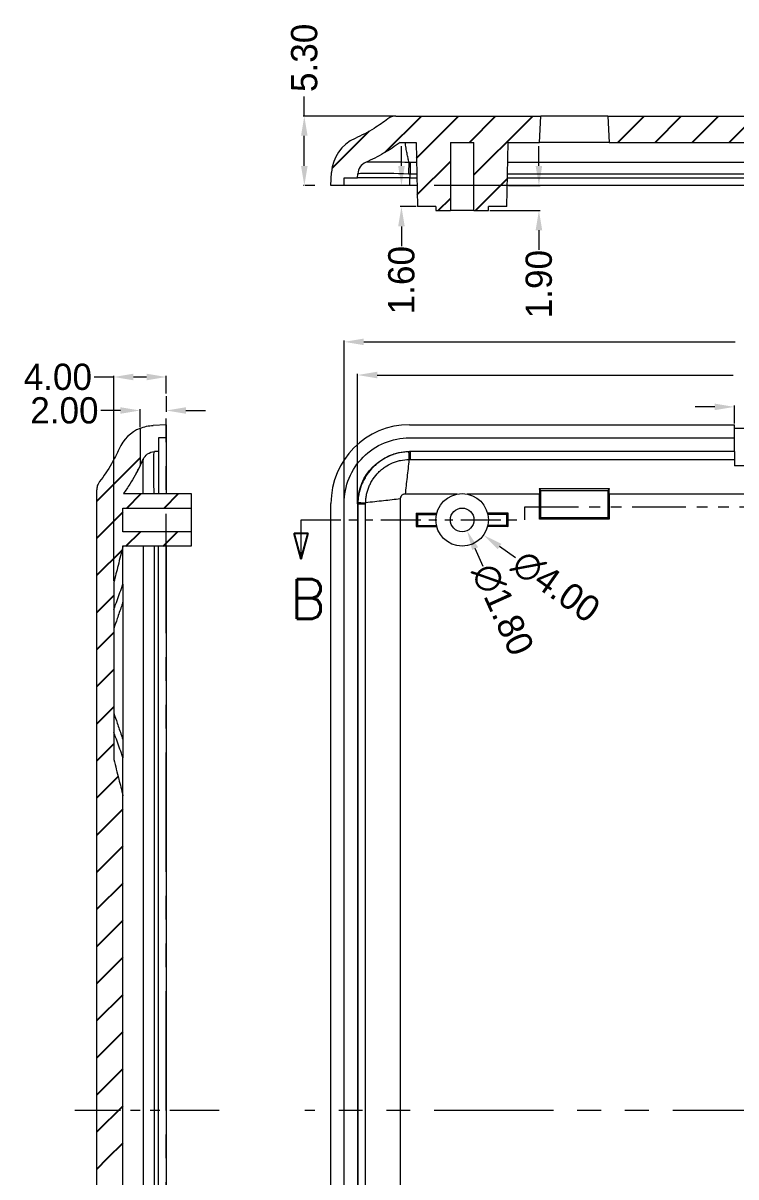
# Model space of a CAD drawing. Extents: x 33 to 501, y 235 to 402.
# Drawn here: x 133.8 to 188.2, y 314.4 to 402.3 of the extents above; entities that cross this region are included whole.
import ezdxf

# ---------------------------------------------------------------- set-up
doc = ezdxf.new("R2010")
doc.units = 0
doc.header["$MEASUREMENT"] = 0
doc.linetypes.add('PHANTOM', pattern=[2.5, 1.25, -0.25, 0.25, -0.25, 0.25, -0.25])
doc.layers.add('10', color=7, linetype='Continuous')
doc.layers.add('TOP', color=7, linetype='Continuous')
doc.styles.add('blockfont', font='simplex.shx', dxfattribs={"bigfont": 'bigfont'})
doc.dimstyles.new('2', dxfattribs={"dimtxt": 2, "dimasz": 1.5, "dimexe": 0.1, "dimexo": 0.1, "dimgap": 0.1, "dimtad": 0, "dimzin": 0, "dimdsep": 46, "dimtxsty": 'Standard', "dimcen": 0, "dimclrd": 4, "dimclre": 4, "dimclrt": 3, "dimadec": 1, "dimazin": 0, "dimtfac": 1, "dimtofl": 0, "dimtmove": 0, "dimatfit": 3, "dimfxl": 0, "dimtolj": 1, "dimtzin": 0, "dimlwd": 9, "dimlwe": 9, "dimarcsym": 0})

# ---------------------------------------------------------------- blocks, each defined once
blk = doc.blocks.new('HATCH1')
at = {"color": 200, "linetype": 'Continuous'}
for p, q in [((150.16, 367.196), (152.167, 369.2)), ((148.867, 365.904), (150.16, 367.196)), ((151.162, 365.37), (152.263, 366.47)), ((153.992, 365.37), (155.093, 366.47)), ((148.867, 363.077), (150.867, 365.075)), ((151.089, 362.47), (152.19, 363.57)), ((153.919, 362.47), (155.02, 363.57)), ((148.867, 360.25), (150.792, 362.173)), ((148.867, 357.423), (150.167, 358.721)), ((148.867, 354.596), (150.167, 355.894)), ((148.867, 351.768), (150.167, 353.067)), ((148.867, 348.941), (150.167, 350.24)), ((148.867, 346.114), (150.167, 347.413)), ((148.867, 343.287), (150.498, 344.917)), ((148.867, 340.46), (150.867, 342.458)), ((148.867, 337.633), (150.867, 339.631)), ((148.867, 334.806), (150.867, 336.804)), ((148.867, 331.979), (150.867, 333.977)), ((148.867, 329.152), (150.867, 331.15)), ((148.867, 326.325), (150.867, 328.323)), ((148.867, 323.498), (150.867, 325.496)), ((148.867, 320.671), (150.867, 322.669)), ((148.867, 317.844), (150.867, 319.842)), ((149.695, 315.845), (150.867, 317.015)), ((148.867, 315.017), (149.695, 315.845))]:
    blk.add_line(p, q, dxfattribs=at)
blk = doc.blocks.new('HATCH3')
at = {"color": 200, "linetype": 'Continuous'}
for p, q in [((178.712, 395.188), (181.475, 397.948)), ((181.101, 394.748), (184.305, 397.948)), ((185.132, 395.948), (187.134, 397.948)), ((185.48, 393.468), (189.36, 397.344)), ((189.36, 397.344), (189.964, 397.948)), ((196.452, 395.948), (198.454, 397.948)), ((199.282, 395.948), (201.284, 397.948)), ((202.111, 395.948), (204.113, 397.948)), ((204.941, 395.948), (206.943, 397.948)), ((207.771, 395.948), (209.773, 397.948)), ((210.601, 395.948), (212.278, 397.623)), ((212.278, 397.623), (212.603, 397.948)), ((213.431, 395.948), (215.433, 397.948)), ((216.261, 395.948), (218.263, 397.948)), ((219.09, 395.948), (221.092, 397.948)), ((221.92, 395.948), (223.922, 397.948)), ((224.75, 395.948), (226.752, 397.948)), ((227.58, 395.948), (229.582, 397.948)), ((230.41, 395.948), (232.412, 397.948)), ((233.24, 395.948), (235.242, 397.948)), ((234.98, 394.86), (238.072, 397.948)), ((238.857, 395.905), (240.294, 397.341)), ((174.666, 393.973), (177.493, 396.797)), ((230.626, 393.337), (233.18, 395.888)), ((240.603, 394.823), (242.098, 396.316)), ((242.036, 393.428), (243.623, 395.013)), ((181.149, 391.969), (183.68, 394.497)), ((234.98, 392.033), (237.557, 394.607)), ((185.587, 390.748), (188.032, 393.191)), ((231.165, 391.048), (233.18, 393.061)), ((182.757, 390.748), (183.68, 391.67)), ((236.824, 391.048), (237.506, 391.729))]:
    blk.add_line(p, q, dxfattribs=at)
blk = doc.blocks.new('ASSORTED_DRAFT4')
at = {"color": 13}
for p, q in [((172.299, 361.47, 172.299), (171.763, 363.47)), ((171.763, 363.47), (172.834, 363.47)), ((172.299, 361.47, 172.299), (172.834, 363.47))]:
    blk.add_line(p, q, dxfattribs=at)
blk = doc.blocks.new('*D16')
at = {"color": 4, "linetype": 'Continuous', "lineweight": 9}
for p, q in [((186.534, 373.078), (185.034, 373.078)), ((188.034, 371.82), (188.034, 373.178)), ((196.034, 371.82), (196.034, 373.178)), ((197.534, 373.078), (199.034, 373.078))]:
    blk.add_line(p, q, dxfattribs=at)
for points in [[(186.534, 373.328), (186.534, 372.828), (188.034, 373.078)], [(197.534, 373.328), (197.534, 372.828), (196.034, 373.078)]]:
    blk.add_solid(points, dxfattribs=at)
at = {"layer": 'Defpoints', "color": 0, "linetype": 'Continuous', "lineweight": 9}
for p in [(188.034, 373.078), (188.034, 371.72), (196.034, 371.72)]:
    blk.add_point(p, dxfattribs=at)
at = {"color": 3, "linetype": 'Continuous', "lineweight": 9, "insert": (192.034, 373.078), "char_height": 2, "attachment_point": 5}
blk.add_mtext('\\A1;8.00', dxfattribs=at)
blk = doc.blocks.new('*D19')
at = {"color": 4, "linetype": 'Continuous', "lineweight": 9}
for p, q in [((159.318, 365.791), (159.318, 375.605)), ((160.818, 375.505), (187.934, 375.505)), ((223.25, 375.505), (196.134, 375.505)), ((224.75, 365.791), (224.75, 375.605))]:
    blk.add_line(p, q, dxfattribs=at)
for points in [[(160.818, 375.755), (160.818, 375.255), (159.318, 375.505)], [(223.25, 375.755), (223.25, 375.255), (224.75, 375.505)]]:
    blk.add_solid(points, dxfattribs=at)
at = {"layer": 'Defpoints', "color": 0, "linetype": 'Continuous', "lineweight": 9}
for p in [(224.75, 375.505), (159.318, 365.691), (224.75, 365.691)]:
    blk.add_point(p, dxfattribs=at)
at = {"color": 3, "linetype": 'Continuous', "lineweight": 9, "insert": (192.034, 375.505), "char_height": 2, "attachment_point": 5}
blk.add_mtext('\\A1;65.43', dxfattribs=at)
blk = doc.blocks.new('*D20')
at = {"color": 4, "linetype": 'Continuous', "lineweight": 9}
for p, q in [((158.284, 365.828), (158.284, 378.132)), ((159.784, 378.032), (188.101, 378.032)), ((224.284, 378.032), (195.967, 378.032)), ((225.784, 365.828), (225.784, 378.132))]:
    blk.add_line(p, q, dxfattribs=at)
for points in [[(159.784, 378.282), (159.784, 377.782), (158.284, 378.032)], [(224.284, 378.282), (224.284, 377.782), (225.784, 378.032)]]:
    blk.add_solid(points, dxfattribs=at)
at = {"layer": 'Defpoints', "color": 0, "linetype": 'Continuous', "lineweight": 9}
for p in [(225.784, 378.032), (158.284, 365.728), (225.784, 365.728)]:
    blk.add_point(p, dxfattribs=at)
at = {"color": 3, "linetype": 'Continuous', "lineweight": 9, "insert": (192.034, 378.032), "char_height": 2, "attachment_point": 5}
blk.add_mtext('\\A1;67.50', dxfattribs=at)
blk = doc.blocks.new('*D25')
at = {"color": 4, "linetype": 'Continuous', "lineweight": 9}
blk.add_line((171.361, 361.575), (170.138, 362.443), dxfattribs=at)
blk.add_solid([(170.282, 362.647), (169.993, 362.24), (168.915, 363.312)], dxfattribs=at)
at = {"layer": 'Defpoints', "color": 0, "linetype": 'Continuous', "lineweight": 9}
for p in [(165.653, 365.627), (168.915, 363.312)]:
    blk.add_point(p, dxfattribs=at)
at = {"color": 3, "linetype": 'Continuous', "lineweight": 9, "insert": (174.432, 359.395), "char_height": 2, "attachment_point": 5, "rotation": 324.6271}
blk.add_mtext('\\A1;∅4.00', dxfattribs=at)
blk = doc.blocks.new('*D26')
at = {"color": 4, "linetype": 'Continuous', "lineweight": 9}
blk.add_line((168.892, 360.917), (168.273, 362.283), dxfattribs=at)
blk.add_solid([(168.501, 362.386), (168.046, 362.18), (167.655, 363.65)], dxfattribs=at)
at = {"layer": 'Defpoints', "color": 0, "linetype": 'Continuous', "lineweight": 9}
for p in [(166.913, 365.29), (167.655, 363.65)]:
    blk.add_point(p, dxfattribs=at)
at = {"color": 3, "linetype": 'Continuous', "lineweight": 9, "insert": (170.376, 357.637), "char_height": 2, "attachment_point": 5, "rotation": 294.35054}
blk.add_mtext('\\A1;∅1.80', dxfattribs=at)
blk = doc.blocks.new('*D37')
at = {"color": 4, "linetype": 'Continuous', "lineweight": 9}
for p, q in [((140.732, 375.355), (139.232, 375.355)), ((140.732, 359.819), (140.732, 375.455)), ((143.232, 375.355), (142.232, 375.355)), ((144.732, 374.1), (144.732, 375.455))]:
    blk.add_line(p, q, dxfattribs=at)
for points in [[(142.232, 375.605), (142.232, 375.105), (140.732, 375.355)], [(143.232, 375.605), (143.232, 375.105), (144.732, 375.355)]]:
    blk.add_solid(points, dxfattribs=at)
at = {"layer": 'Defpoints', "color": 0, "linetype": 'Continuous', "lineweight": 9}
for p in [(140.732, 375.355), (144.732, 374), (140.732, 359.719)]:
    blk.add_point(p, dxfattribs=at)
at = {"color": 3, "linetype": 'Continuous', "lineweight": 9, "insert": (136.466, 375.355), "char_height": 2, "attachment_point": 5}
blk.add_mtext('\\A1;4.00', dxfattribs=at)
blk = doc.blocks.new('*D41')
at = {"color": 4, "linetype": 'Continuous', "lineweight": 9}
for p, q in [((155.253, 395.231), (155.253, 396.731)), ((162.134, 395.231), (155.153, 395.231)), ((155.253, 391.431), (155.253, 393.731)), ((155.184, 389.931), (155.153, 389.931))]:
    blk.add_line(p, q, dxfattribs=at)
for points in [[(155.003, 393.731), (155.503, 393.731), (155.253, 395.231)], [(155.003, 391.431), (155.503, 391.431), (155.253, 389.931)]]:
    blk.add_solid(points, dxfattribs=at)
at = {"layer": 'Defpoints', "color": 0, "linetype": 'Continuous', "lineweight": 9}
for p in [(155.253, 395.231), (162.234, 395.231), (155.284, 389.931)]:
    blk.add_point(p, dxfattribs=at)
at = {"color": 3, "linetype": 'Continuous', "lineweight": 9, "insert": (155.253, 399.665), "char_height": 2, "attachment_point": 5, "rotation": 90}
blk.add_mtext('\\A1;5.30', dxfattribs=at)
blk = doc.blocks.new('*D43')
at = {"color": 4, "linetype": 'Continuous', "lineweight": 9}
for p, q in [((162.658, 391.431), (162.658, 392.931)), ((163.742, 389.931), (162.558, 389.931)), ((163.769, 388.331), (162.558, 388.331)), ((162.658, 386.831), (162.658, 385.331))]:
    blk.add_line(p, q, dxfattribs=at)
for points in [[(162.408, 391.431), (162.908, 391.431), (162.658, 389.931)], [(162.408, 386.831), (162.908, 386.831), (162.658, 388.331)]]:
    blk.add_solid(points, dxfattribs=at)
at = {"layer": 'Defpoints', "color": 0, "linetype": 'Continuous', "lineweight": 9}
for p in [(163.842, 389.931), (162.658, 388.331), (163.869, 388.331)]:
    blk.add_point(p, dxfattribs=at)
at = {"color": 3, "linetype": 'Continuous', "lineweight": 9, "insert": (162.658, 382.731), "char_height": 2, "attachment_point": 5, "rotation": 90}
blk.add_mtext('\\A1;1.60', dxfattribs=at)
blk = doc.blocks.new('*D44')
at = {"color": 4, "linetype": 'Continuous', "lineweight": 9}
for p, q in [((173.135, 391.431), (173.135, 392.931)), ((170.827, 389.931), (173.235, 389.931)), ((169.384, 388.031), (173.235, 388.031)), ((173.135, 386.531), (173.135, 385.031))]:
    blk.add_line(p, q, dxfattribs=at)
for points in [[(172.885, 391.431), (173.385, 391.431), (173.135, 389.931)], [(172.885, 386.531), (173.385, 386.531), (173.135, 388.031)]]:
    blk.add_solid(points, dxfattribs=at)
at = {"layer": 'Defpoints', "color": 0, "linetype": 'Continuous', "lineweight": 9}
for p in [(170.727, 389.931), (169.284, 388.031), (173.135, 388.031)]:
    blk.add_point(p, dxfattribs=at)
at = {"color": 3, "linetype": 'Continuous', "lineweight": 9, "insert": (173.135, 382.431), "char_height": 2, "attachment_point": 5, "rotation": 90}
blk.add_mtext('\\A1;1.90', dxfattribs=at)
blk = doc.blocks.new('*D48')
at = {"color": 4, "linetype": 'Continuous', "lineweight": 9}
for p, q in [((144.732, 373.9), (144.732, 372.702)), ((141.232, 372.802), (139.732, 372.802)), ((142.732, 371.543), (142.732, 372.902)), ((146.232, 372.802), (147.732, 372.802))]:
    blk.add_line(p, q, dxfattribs=at)
for points in [[(141.232, 373.052), (141.232, 372.552), (142.732, 372.802)], [(146.232, 373.052), (146.232, 372.552), (144.732, 372.802)]]:
    blk.add_solid(points, dxfattribs=at)
at = {"layer": 'Defpoints', "color": 0, "linetype": 'Continuous', "lineweight": 9}
for p in [(144.732, 374), (142.732, 372.802), (142.732, 371.443)]:
    blk.add_point(p, dxfattribs=at)
at = {"color": 3, "linetype": 'Continuous', "lineweight": 9, "insert": (136.966, 372.802), "char_height": 2, "attachment_point": 5}
blk.add_mtext('\\A1;2.00', dxfattribs=at)

msp = doc.modelspace()

# ---------------------------------------------------------------- linework, layer by layer
at = {"layer": '10', "color": 7, "linetype": 'Continuous', "lineweight": 9}
for p, q in [((161.622, 395.022), (161.621, 395.022)), ((162.234, 395.231), (172.064, 395.231)), ((172.064, 395.231), (173.284, 395.231)), ((173.179, 393.231), (173.284, 395.231)), ((178.384, 395.231), (173.284, 395.231)), ((178.384, 395.231), (194.981, 395.231)), ((178.384, 395.231), (178.489, 393.231)), ((159.119, 393.529), (159.119, 393.529)), ((162.569, 393.231), (163.784, 393.231)), ((163.784, 393.231), (163.869, 388.331)), ((166.384, 393.231), (168.184, 393.231)), ((166.384, 393.231), (166.384, 388.031)), ((168.184, 388.031), (168.184, 393.231)), ((170.698, 388.331), (170.784, 393.231)), ((170.784, 393.231), (172.064, 393.231)), ((172.064, 393.231), (173.179, 393.231)), ((178.489, 393.231), (173.179, 393.231)), ((178.489, 393.231), (194.981, 393.231)), ((163.329, 391.7), (163.329, 390.838)), ((157.284, 389.931), (157.337, 390.943)), ((158.284, 390.531), (159.318, 390.531)), ((158.284, 389.931), (158.284, 390.531)), ((159.318, 390.531), (159.334, 390.838)), ((163.313, 390.531), (159.318, 390.531)), ((163.276, 390.531), (163.276, 389.931)), ((163.313, 390.531), (163.329, 390.838)), ((163.313, 390.531), (163.831, 390.531)), ((170.737, 390.531), (213.331, 390.531)), ((158.284, 389.931), (157.284, 389.931)), ((163.842, 389.931), (163.276, 389.931)), ((213.341, 389.931), (170.727, 389.931)), ((165.284, 388.331), (163.869, 388.331)), ((165.284, 388.331), (165.284, 388.031)), ((165.284, 388.031), (166.384, 388.031)), ((168.184, 388.031), (166.384, 388.031)), ((168.184, 388.031), (169.284, 388.031)), ((169.284, 388.031), (169.284, 388.331)), ((170.698, 388.331), (169.284, 388.331)), ((142.732, 371.443), (142.732, 368.58)), ((144.732, 371.72), (143.721, 371.667)), ((144.732, 371.72), (144.732, 370.72)), ((163.276, 371.72), (188.034, 371.72)), ((188.034, 370.72), (188.034, 371.72)), ((144.132, 370.72), (144.132, 369.685)), ((144.732, 370.72), (144.132, 370.72)), ((163.276, 370.72), (188.034, 370.72)), ((188.034, 369.685), (188.034, 370.72)), ((144.132, 369.685), (143.825, 369.669)), ((144.132, 369.685), (144.132, 366.47)), ((163.329, 369.669), (163.313, 369.685)), ((188.034, 369.685), (163.313, 369.685)), ((163.329, 369.669), (163.329, 369.075)), ((188.034, 369.669), (188.034, 369.685)), ((188.034, 369.669), (188.034, 369.075)), ((139.432, 315.845), (139.432, 366.77)), ((173.284, 366.72), (173.164, 366.839)), ((173.284, 364.62), (173.284, 366.72)), ((173.284, 366.72), (178.384, 366.72)), ((178.384, 366.72), (178.504, 366.839)), ((178.384, 366.72), (178.384, 364.62)), ((141.458, 366.47), (146.632, 366.47)), ((146.632, 366.47), (146.632, 365.37)), ((157.284, 273.211), (157.284, 365.728)), ((158.284, 273.211), (158.284, 365.728)), ((159.318, 365.691), (159.334, 365.675)), ((159.318, 365.691), (159.318, 273.248)), ((159.928, 365.675), (159.334, 365.675)), ((173.179, 364.515), (173.179, 366.435)), ((178.489, 366.435), (178.489, 364.515)), ((141.432, 363.57), (141.432, 365.37)), ((141.432, 365.37), (146.632, 365.37)), ((146.632, 365.37), (146.632, 363.57)), ((163.784, 364.97), (163.784, 363.97)), ((163.869, 364.884), (163.784, 364.97)), ((163.784, 364.97), (165.347, 364.97)), ((163.869, 364.884), (163.869, 364.055)), ((163.869, 364.884), (165.327, 364.884)), ((170.784, 364.97), (169.22, 364.97)), ((170.698, 364.884), (169.24, 364.884)), ((170.698, 364.884), (170.784, 364.97)), ((170.698, 364.055), (170.698, 364.884)), ((170.784, 363.97), (170.784, 364.97)), ((163.869, 364.055), (163.784, 363.97)), ((163.784, 363.97), (165.347, 363.97)), ((163.869, 364.055), (165.327, 364.055)), ((170.784, 363.97), (169.22, 363.97)), ((170.698, 364.055), (169.24, 364.055)), ((170.698, 364.055), (170.784, 363.97)), ((173.284, 364.62), (173.179, 364.515)), ((178.489, 364.515), (173.179, 364.515)), ((178.384, 364.62), (173.284, 364.62)), ((178.384, 364.62), (178.489, 364.515)), ((146.632, 363.57), (141.432, 363.57)), ((146.632, 363.57), (146.632, 362.47)), ((141.432, 362.46), (141.432, 362.47)), ((146.632, 362.47), (141.432, 362.47)), ((144.132, 276.471), (144.132, 362.468)), ((144.732, 362.47), (144.732, 276.47)), ((140.732, 359.719), (140.732, 346.22)), ((141.432, 315.845), (141.432, 343.479)), ((139.432, 272.17), (139.432, 315.845)), ((141.432, 272.505), (141.432, 315.845))]:
    msp.add_line(p, q, dxfattribs=at)
at = {"layer": '10', "color": 1, "linetype": 'PHANTOM', "lineweight": 9, "ltscale": 7.27234}
for p, q in [((228.784, 389.931), (155.284, 389.931)), ((144.732, 264.938), (144.732, 374)), ((228.784, 319.47), (155.284, 319.47))]:
    msp.add_line(p, q, dxfattribs=at)
at = {"layer": '10', "color": 1, "linetype": 'PHANTOM', "lineweight": 9, "ltscale": 3.273965}
msp.add_line((172.064, 365.475), (192.034, 365.475), dxfattribs=at)
at = {"layer": '10', "color": 1, "linetype": 'Continuous', "lineweight": 9}
for p, q in [((172.064, 364.47), (172.064, 365.475)), ((155.002, 361.47), (155.002, 364.47))]:
    msp.add_line(p, q, dxfattribs=at)
at = {"layer": '10', "color": 1, "linetype": 'PHANTOM', "lineweight": 9, "ltscale": 2.437317}
msp.add_line((155.002, 364.47), (172.064, 364.47), dxfattribs=at)
at = {"layer": '10', "color": 1, "linetype": 'PHANTOM', "lineweight": 9, "ltscale": 3}
msp.add_line((148.75, 319.47), (137.773, 319.47), dxfattribs=at)
at = {"layer": '10', "color": 7, "linetype": 'Continuous', "lineweight": 9}
for radius in [2, 0.9]:
    msp.add_circle((167.284, 364.47), radius, dxfattribs=at)
for centre, radius, start, end in [((162.234, 394.231), 1, 90, 127.77903), ((160.333, 390.786), 3, 113.87316, 177), ((160.333, 390.786), 1, 113.87316, 177), ((143.878, 368.671), 3, 112.4431, 156.12593)]:
    msp.add_arc(centre, radius, start, end, dxfattribs=at)
at = {"layer": '10', "color": 7, "linetype": 'Continuous', "lineweight": 9, "extrusion": (0, 0, -1)}
msp.add_arc((-143.878, 368.671), 1, 23.87405, 87, dxfattribs=at)
at = {"layer": '10', "color": 7, "linetype": 'Continuous', "lineweight": 9}
msp.add_ellipse((163.292, 365.711), major_axis=(-4.254, 4.254), ratio=0.997265, start_param=5.499157, end_param=7.067214, dxfattribs=at)
at = {"layer": '10', "color": 7, "linetype": 'Continuous', "lineweight": 9, "extrusion": (0, 0, -1)}
msp.add_ellipse((163.324, 365.68), major_axis=(-2.836, 2.836), ratio=0.997265, start_param=5.499157, end_param=7.067214, dxfattribs=at)
at = {"layer": '10', "color": 7, "linetype": 'Continuous', "lineweight": 9}
for points, knots in [([(161.621, 395.022), (161.284, 394.761), (160.932, 394.517), (160.569, 394.293), (160.104, 394.006), (159.618, 393.751), (159.119, 393.529)], [0, 0, 0, 0, 0.438071, 0.438071, 0.438071, 1, 1, 1, 1]), ([(162.569, 393.231), (162.161, 392.931), (161.736, 392.653), (161.298, 392.399), (160.855, 392.141), (160.397, 391.908), (159.928, 391.7)], [0, 0, 0, 0, 0.496909, 0.496909, 0.496909, 1, 1, 1, 1]), ([(163.232, 391.701), (163.207, 391.804), (163.182, 391.914), (163.132, 392.145), (163.107, 392.267), (163.057, 392.522), (163.032, 392.656), (162.984, 392.935), (162.96, 393.08), (162.938, 393.231)], [0, 0, 0, 0, 0.25, 0.25, 0.5, 0.5, 0.75, 0.75, 1, 1, 1, 1]), ([(163.226, 391.702), (162.36, 391.714), (161.524, 391.723), (160.41, 391.723), (160.082, 391.717), (159.971, 391.708)], [0, 0, 0, 0, 0.550093, 0.550093, 1, 1, 1, 1]), ([(163.232, 391.701), (163.225, 391.627), (163.218, 391.506), (163.205, 391.204), (163.2, 391.024), (163.196, 390.841)], [0, 0, 0, 0, 0.5, 0.5, 1, 1, 1, 1]), ([(213.31, 391.701), (212.453, 391.701), (211.596, 391.701), (210.739, 391.701), (205.406, 391.701), (200.072, 391.701), (194.739, 391.701), (189.504, 391.701), (184.269, 391.701), (179.034, 391.701), (176.275, 391.701), (173.517, 391.701), (170.758, 391.701)], [0, 0, 0, 0, 0.060414, 0.060414, 0.060414, 0.436426, 0.436426, 0.436426, 0.805509, 0.805509, 0.805509, 1, 1, 1, 1]), ([(159.336, 390.841), (159.371, 390.87), (159.792, 390.892), (161.214, 390.892), (162.177, 390.872), (163.183, 390.841)], [0, 0, 0, 0, 0.5, 0.5, 1, 1, 1, 1]), ([(163.183, 390.841), (163.191, 390.841), (163.2, 390.841), (163.209, 390.841), (163.249, 390.84), (163.289, 390.839), (163.329, 390.838)], [0, 0, 0, 0, 0.178646, 0.178646, 0.178646, 1, 1, 1, 1]), ([(170.743, 390.838), (178.313, 390.838), (185.883, 390.838), (193.454, 390.838), (197.31, 390.838), (201.166, 390.838), (205.021, 390.838), (207.789, 390.838), (210.557, 390.838), (213.325, 390.838)], [0, 0, 0, 0, 0.533347, 0.533347, 0.533347, 0.805, 0.805, 0.805, 1, 1, 1, 1]), ([(163.276, 389.931), (161.957, 389.931), (160.666, 389.931), (158.825, 389.931), (158.279, 389.931), (158.286, 389.931)], [0, 0, 0, 0, 0.5, 0.5, 1, 1, 1, 1]), ([(196.034, 371.443), (194.034, 371.443), (192.034, 371.443), (190.034, 371.443), (189.367, 371.443), (188.701, 371.443), (188.034, 371.443)], [0, 0, 0, 0, 0.75, 0.75, 0.75, 1, 1, 1, 1]), ([(144.732, 370.722), (144.732, 370.717), (144.732, 370.179), (144.732, 368.513), (144.732, 367.522), (144.732, 366.471)], [0, 0, 0, 0, 0.5522, 0.5522, 1, 1, 1, 1]), ([(158.284, 365.728), (158.284, 367.047), (158.825, 368.338), (160.664, 370.178), (161.957, 370.72), (163.276, 370.72)], [0, 0, 0, 0, 0.5, 0.5, 1, 1, 1, 1]), ([(141.134, 369.885), (140.962, 369.495), (140.768, 369.114), (140.555, 368.744), (140.283, 368.27), (139.977, 367.814), (139.642, 367.382)], [0, 0, 0, 0, 0.438036, 0.438036, 0.438036, 1, 1, 1, 1]), ([(143.805, 366.471), (143.785, 367.231), (143.772, 367.939), (143.771, 369.207), (143.792, 369.628), (143.823, 369.667)], [0, 0, 0, 0, 0.437452, 0.437452, 1, 1, 1, 1]), ([(163.183, 369.667), (162.932, 369.657), (162.685, 369.624), (162.322, 369.541), (162.202, 369.507), (161.964, 369.429), (161.847, 369.384), (161.505, 369.235), (161.288, 369.115), (160.98, 368.905), (160.88, 368.829), (160.686, 368.669), (160.594, 368.585), (160.327, 368.318), (160.169, 368.127), (159.96, 367.82), (159.895, 367.714), (159.774, 367.496), (159.718, 367.383), (159.568, 367.04), (159.491, 366.805), (159.408, 366.442), (159.385, 366.32), (159.352, 366.072), (159.342, 365.946), (159.337, 365.821)], [0, 0, 0, 0, 0.125, 0.125, 0.1875, 0.1875, 0.25, 0.25, 0.375, 0.375, 0.4375, 0.4375, 0.5, 0.5, 0.625, 0.625, 0.6875, 0.6875, 0.75, 0.75, 0.875, 0.875, 0.9375, 0.9375, 1, 1, 1, 1]), ([(163.329, 369.669), (163.289, 369.669), (163.249, 369.669), (163.209, 369.667), (163.2, 369.667), (163.191, 369.667), (163.183, 369.667)], [0, 0, 0, 0, 0.821354, 0.821354, 0.821354, 1, 1, 1, 1]), ([(163.195, 369.669), (163.197, 369.665), (163.198, 369.661), (163.198, 369.656), (163.201, 369.643), (163.204, 369.608), (163.207, 369.557), (163.209, 369.538), (163.21, 369.516), (163.212, 369.492), (163.216, 369.428), (163.22, 369.348), (163.224, 369.257), (163.227, 369.2), (163.23, 369.138), (163.232, 369.074)], [0, 0, 0, 0, 0.078414, 0.078414, 0.078414, 0.385187, 0.385187, 0.385187, 0.500035, 0.500035, 0.500035, 0.806807, 0.806807, 0.806807, 1, 1, 1, 1]), ([(188.034, 369.669), (185.038, 369.669), (182.042, 369.669), (179.046, 369.669), (173.807, 369.669), (168.568, 369.669), (163.329, 369.669)], [0, 0, 0, 0, 0.363795, 0.363795, 0.363795, 1, 1, 1, 1]), ([(142.96, 369.067), (142.949, 369.016), (142.941, 368.671), (142.941, 367.648), (142.946, 367.081), (142.953, 366.471)], [0, 0, 0, 0, 0.563195, 0.563195, 1, 1, 1, 1]), ([(159.93, 365.778), (159.932, 365.886), (159.939, 365.994), (159.963, 366.209), (159.981, 366.315), (160.047, 366.628), (160.111, 366.832), (160.236, 367.13), (160.284, 367.228), (160.386, 367.417), (160.441, 367.508), (160.62, 367.774), (160.756, 367.939), (160.985, 368.169), (161.065, 368.242), (161.232, 368.379), (161.319, 368.444), (161.586, 368.623), (161.774, 368.725), (162.07, 368.85), (162.171, 368.887), (162.378, 368.952), (162.482, 368.979), (162.796, 369.045), (163.009, 369.07), (163.226, 369.073)], [0, 0, 0, 0, 0.0625, 0.0625, 0.125, 0.125, 0.25, 0.25, 0.3125, 0.3125, 0.375, 0.375, 0.5, 0.5, 0.5625, 0.5625, 0.625, 0.625, 0.75, 0.75, 0.8125, 0.8125, 0.875, 0.875, 1, 1, 1, 1]), ([(163.232, 369.074), (163.207, 368.841), (163.182, 368.611), (163.132, 368.157), (163.107, 367.933), (163.057, 367.492), (163.032, 367.275), (162.984, 366.849), (162.96, 366.64), (162.938, 366.435)], [0, 0, 0, 0, 0.25, 0.25, 0.5, 0.5, 0.75, 0.75, 1, 1, 1, 1]), ([(163.329, 369.075), (163.995, 369.075), (164.662, 369.075), (165.329, 369.075), (167.995, 369.075), (170.662, 369.075), (173.329, 369.075), (178.23, 369.075), (183.132, 369.075), (188.034, 369.075)], [0, 0, 0, 0, 0.080955, 0.080955, 0.080955, 0.404773, 0.404773, 0.404773, 1, 1, 1, 1]), ([(139.528, 367.196), (139.481, 367.097), (139.451, 366.989), (139.438, 366.88), (139.434, 366.843), (139.432, 366.807), (139.432, 366.77)], [0, 0, 0, 0, 0.750352, 0.750352, 0.750352, 1, 1, 1, 1]), ([(159.337, 365.821), (159.337, 365.812), (159.336, 365.803), (159.336, 365.795), (159.335, 365.755), (159.334, 365.715), (159.334, 365.675)], [0, 0, 0, 0, 0.178624, 0.178624, 0.178624, 1, 1, 1, 1]), ([(159.334, 365.808), (159.338, 365.807), (159.343, 365.806), (159.347, 365.805), (159.36, 365.803), (159.395, 365.8), (159.446, 365.796), (159.481, 365.794), (159.522, 365.791), (159.57, 365.788), (159.642, 365.784), (159.73, 365.78), (159.826, 365.776), (159.86, 365.774), (159.894, 365.773), (159.93, 365.771)], [0, 0, 0, 0, 0.078461, 0.078461, 0.078461, 0.385395, 0.385395, 0.385395, 0.587556, 0.587556, 0.587556, 0.894489, 0.894489, 0.894489, 1, 1, 1, 1]), ([(159.334, 365.675), (159.334, 355.633), (159.334, 345.591), (159.334, 335.55), (159.334, 314.788), (159.334, 294.026), (159.334, 273.264)], [0, 0, 0, 0, 0.325994, 0.325994, 0.325994, 1, 1, 1, 1]), ([(159.928, 365.675), (159.928, 365.691), (159.928, 365.707), (159.929, 365.739), (159.929, 365.755), (159.93, 365.771)], [0, 0, 0, 0, 0.5, 0.5, 1, 1, 1, 1]), ([(159.928, 273.264), (159.928, 273.931), (159.928, 274.598), (159.928, 275.264), (159.928, 277.931), (159.928, 280.598), (159.928, 283.264), (159.928, 293.931), (159.928, 304.598), (159.928, 315.264), (159.928, 323.666), (159.928, 332.068), (159.928, 340.47), (159.928, 342.128), (159.928, 343.786), (159.928, 345.445), (159.928, 352.188), (159.928, 358.932), (159.928, 365.675)], [0, 0, 0, 0, 0.021643, 0.021643, 0.021643, 0.108213, 0.108213, 0.108213, 0.454494, 0.454494, 0.454494, 0.727247, 0.727247, 0.727247, 0.781086, 0.781086, 0.781086, 1, 1, 1, 1]), ([(162.569, 366.065), (162.364, 366.044), (162.154, 366.02), (161.728, 365.971), (161.511, 365.947), (161.07, 365.897), (160.847, 365.871), (160.393, 365.821), (160.162, 365.796), (159.93, 365.771)], [0, 0, 0, 0, 0.25, 0.25, 0.5, 0.5, 0.75, 0.75, 1, 1, 1, 1]), ([(162.938, 366.435), (162.926, 366.435), (162.913, 366.435), (162.889, 366.434), (162.877, 366.433), (162.84, 366.427), (162.816, 366.421), (162.77, 366.404), (162.748, 366.393), (162.706, 366.367), (162.686, 366.352), (162.634, 366.3), (162.608, 366.257), (162.583, 366.188), (162.576, 366.163), (162.571, 366.127), (162.569, 366.115), (162.568, 366.09), (162.569, 366.078), (162.569, 366.065)], [0, 0, 0, 0, 0.0625, 0.0625, 0.125, 0.125, 0.25, 0.25, 0.375, 0.375, 0.5, 0.5, 0.75, 0.75, 0.875, 0.875, 0.9375, 0.9375, 1, 1, 1, 1]), ([(162.569, 366.065), (162.569, 362.028), (162.569, 357.991), (162.569, 353.954), (162.569, 345.879), (162.569, 337.805), (162.569, 329.73), (162.569, 321.656), (162.569, 313.581), (162.569, 305.507), (162.569, 294.629), (162.569, 283.752), (162.569, 272.874)], [0, 0, 0, 0, 0.129966, 0.129966, 0.129966, 0.389898, 0.389898, 0.389898, 0.64983, 0.64983, 0.64983, 1, 1, 1, 1]), ([(216.411, 366.435), (213.947, 366.435), (211.482, 366.435), (209.018, 366.435), (201.338, 366.435), (193.658, 366.435), (185.978, 366.435), (183.482, 366.435), (180.985, 366.435), (178.489, 366.435)], [0, 0, 0, 0, 0.194961, 0.194961, 0.194961, 0.80251, 0.80251, 0.80251, 1, 1, 1, 1]), ([(141.432, 362.46), (141.371, 362.221), (141.309, 361.981), (141.248, 361.742), (141.184, 361.493), (141.12, 361.245), (141.057, 360.996), (140.948, 360.57), (140.84, 360.145), (140.732, 359.719)], [0, 0, 0, 0, 0.262205, 0.262205, 0.262205, 0.534325, 0.534325, 0.534325, 1, 1, 1, 1]), ([(141.432, 359.584), (141.432, 360.13), (141.432, 361.262), (141.432, 362.389), (141.432, 362.549), (141.432, 362.46)], [0, 0, 0, 0, 0.280108, 0.641471, 1, 1, 1, 1]), ([(142.963, 362.469), (142.963, 360.205), (142.963, 357.94), (142.963, 355.675), (142.963, 345.008), (142.963, 334.341), (142.963, 323.675), (142.963, 315.273), (142.963, 306.871), (142.963, 298.47), (142.963, 296.811), (142.963, 295.153), (142.963, 293.494), (142.963, 287.82), (142.963, 282.145), (142.963, 276.47)], [0, 0, 0, 0, 0.079006, 0.079006, 0.079006, 0.451102, 0.451102, 0.451102, 0.744188, 0.744188, 0.744188, 0.80204, 0.80204, 0.80204, 1, 1, 1, 1]), ([(143.825, 276.47), (143.825, 285.443), (143.825, 294.416), (143.825, 303.39), (143.825, 323.083), (143.825, 342.776), (143.825, 362.469)], [0, 0, 0, 0, 0.313022, 0.313022, 0.313022, 1, 1, 1, 1]), ([(140.732, 357.637), (140.779, 357.769), (140.826, 357.9), (140.873, 358.032), (140.945, 358.234), (141.018, 358.437), (141.091, 358.639), (141.163, 358.842), (141.236, 359.044), (141.31, 359.246), (141.35, 359.359), (141.391, 359.471), (141.432, 359.584)], [0, 0, 0, 0, 0.202595, 0.202595, 0.202595, 0.514385, 0.514385, 0.514385, 0.826168, 0.826168, 0.826168, 1, 1, 1, 1]), ([(141.432, 359.584), (141.432, 359.383), (141.432, 359.154), (141.432, 358.7), (141.432, 358.471), (141.432, 358.24)], [0, 0, 0, 0, 0.5, 0.5, 1, 1, 1, 1]), ([(141.432, 358.24), (141.391, 358.121), (141.351, 358.001), (141.31, 357.882), (141.204, 357.572), (141.098, 357.263), (140.992, 356.953), (140.905, 356.698), (140.819, 356.444), (140.732, 356.19)], [0, 0, 0, 0, 0.174507, 0.174507, 0.174507, 0.627937, 0.627937, 0.627937, 1, 1, 1, 1]), ([(140.732, 349.75), (140.819, 349.495), (140.905, 349.241), (140.992, 348.987), (141.098, 348.677), (141.204, 348.367), (141.31, 348.057), (141.351, 347.938), (141.391, 347.819), (141.432, 347.699)], [0, 0, 0, 0, 0.372065, 0.372065, 0.372065, 0.825497, 0.825497, 0.825497, 1, 1, 1, 1]), ([(141.432, 346.355), (141.391, 346.468), (141.35, 346.58), (141.31, 346.693), (141.236, 346.895), (141.163, 347.098), (141.091, 347.3), (141.018, 347.502), (140.945, 347.705), (140.873, 347.907), (140.826, 348.039), (140.779, 348.171), (140.732, 348.302)], [0, 0, 0, 0, 0.173832, 0.173832, 0.173832, 0.485615, 0.485615, 0.485615, 0.797405, 0.797405, 0.797405, 1, 1, 1, 1]), ([(141.432, 347.699), (141.432, 347.468), (141.432, 347.239), (141.432, 346.786), (141.432, 346.556), (141.432, 346.355)], [0, 0, 0, 0, 0.5, 0.5, 1, 1, 1, 1]), ([(141.432, 343.479), (141.432, 343.39), (141.432, 343.55), (141.432, 344.677), (141.432, 345.809), (141.432, 346.355)], [0, 0, 0, 0, 0.358529, 0.719892, 1, 1, 1, 1]), ([(140.732, 346.22), (140.795, 345.972), (140.859, 345.723), (140.922, 345.474), (140.985, 345.225), (141.049, 344.977), (141.112, 344.728), (141.218, 344.312), (141.325, 343.895), (141.432, 343.479)], [0, 0, 0, 0, 0.272121, 0.272121, 0.272121, 0.544241, 0.544241, 0.544241, 1, 1, 1, 1])]:
    msp.add_open_spline(points, degree=3, knots=knots, dxfattribs=at)
for points in [[(163.329, 391.7), (163.297, 391.7), (163.264, 391.701), (163.232, 391.701)], [(163.811, 391.7), (163.65, 391.7), (163.49, 391.7), (163.329, 391.7)], [(159.334, 390.838), (159.334, 390.839), (159.335, 390.84), (159.336, 390.841)], [(163.329, 390.838), (163.495, 390.838), (163.661, 390.838), (163.826, 390.838)], [(142.732, 371.443), (142.891, 371.509), (143.214, 371.611), (143.55, 371.658), (143.721, 371.667)], [(142.732, 368.58), (142.5, 368.105), (142.24, 367.642), (141.955, 367.196)], [(142.43, 367.998), (142.491, 368.109), (142.55, 368.22), (142.608, 368.332)], [(142.732, 368.58), (142.813, 368.744), (142.889, 368.909), (142.963, 369.075)], [(142.823, 368.767), (142.87, 368.869), (142.917, 368.971), (142.963, 369.074)], [(163.232, 369.074), (163.264, 369.075), (163.297, 369.075), (163.329, 369.075)], [(188.034, 369.075), (188.034, 368.909), (188.034, 368.744), (188.034, 368.58)], [(196.034, 368.58), (193.367, 368.58), (190.701, 368.58), (188.034, 368.58)], [(139.642, 367.382), (139.597, 367.325), (139.559, 367.262), (139.528, 367.196)], [(141.955, 367.196), (141.797, 366.949), (141.631, 366.706), (141.458, 366.47)], [(178.504, 366.839), (176.724, 366.839), (174.944, 366.839), (173.164, 366.839)], [(173.164, 366.839), (173.169, 366.703), (173.174, 366.568), (173.179, 366.435)], [(178.489, 366.435), (178.494, 366.568), (178.499, 366.703), (178.504, 366.839)], [(166.911, 366.435), (165.587, 366.435), (164.263, 366.435), (162.938, 366.435)], [(173.179, 366.435), (171.338, 366.435), (169.497, 366.435), (167.656, 366.435)], [(141.432, 358.24), (141.432, 354.726), (141.432, 351.213), (141.432, 347.699)]]:
    msp.add_open_spline(points, degree=3, dxfattribs=at)

# ---------------------------------------------------------------- block references
at = {"layer": '10', "color": 200, "linetype": 'Continuous', "lineweight": 9}
for name, p in [('HATCH3', (-17.296, -2.717)), ('HATCH1', (-9.434, 0))]:
    msp.add_blockref(name, p, dxfattribs=at)
at = {"layer": 'TOP', "color": 1, "linetype": 'Continuous', "lineweight": 9}
msp.add_blockref('ASSORTED_DRAFT4', (-17.296, 0), dxfattribs=at)

# ---------------------------------------------------------------- texts
at = {"layer": 'TOP', "color": 1, "linetype": 'Continuous', "lineweight": 9, "insert": (154.18, 356.943), "char_height": 3, "attachment_point": 7, "line_spacing_factor": 0.903614, "style": 'blockfont'}
msp.add_mtext('\\W01.000;B', dxfattribs=at)

# ---------------------------------------------------------------- dimensions: what is measured, and where the dimension line sits
at = {"linetype": 'Continuous', "lineweight": 9}
for base, p1, p2, picture, middle in [((155.253, 395.231), (155.284, 389.931), (162.234, 395.231), '*D41', (155.253, 399.665)), ((162.658, 388.331), (163.842, 389.931), (163.869, 388.331), '*D43', (162.658, 382.731)), ((173.135, 388.031), (170.727, 389.931), (169.284, 388.031), '*D44', (173.135, 382.431))]:
    dim = msp.add_linear_dim(base=base, p1=p1, p2=p2, angle=90, dimstyle='2', dxfattribs=at)
    dim.commit()
    dim.dimension.update_dxf_attribs({"geometry": picture, "text_midpoint": middle})
for base, p1, p2, picture, middle in [((225.784, 378.032), (158.284, 365.728), (225.784, 365.728), '*D20', (192.034, 378.032)), ((224.75, 375.505), (159.318, 365.691), (224.75, 365.691), '*D19', (192.034, 375.505)), ((142.732, 372.802), (144.732, 374), (142.732, 371.443), '*D48', (136.966, 372.802)), ((188.034, 373.078), (196.034, 371.72), (188.034, 371.72), '*D16', (192.034, 373.078))]:
    dim = msp.add_linear_dim(base=base, p1=p1, p2=p2, dimstyle='2', dxfattribs=at)
    dim.commit()
    dim.dimension.update_dxf_attribs({"geometry": picture, "text_midpoint": middle})
dim = msp.add_linear_dim(base=(140.732, 375.355), p1=(144.732, 374), p2=(140.732, 359.719), dimstyle='2', dxfattribs=at)
dim.commit()
dim.dimension.update_dxf_attribs({"geometry": '*D37', "text_midpoint": (136.466, 375.355), "dimtype": 160})
for p1, p2, picture, middle in [((165.653, 365.627), (168.915, 363.312), '*D25', (174.432, 359.395)), ((166.913, 365.29), (167.655, 363.65), '*D26', (170.376, 357.637))]:
    dim = msp.add_diameter_dim_2p(p1=p1, p2=p2, dimstyle='2', dxfattribs=at)
    dim.commit()
    dim.dimension.update_dxf_attribs({"geometry": picture, "text_midpoint": middle})

doc.saveas('drawing.dxf')
